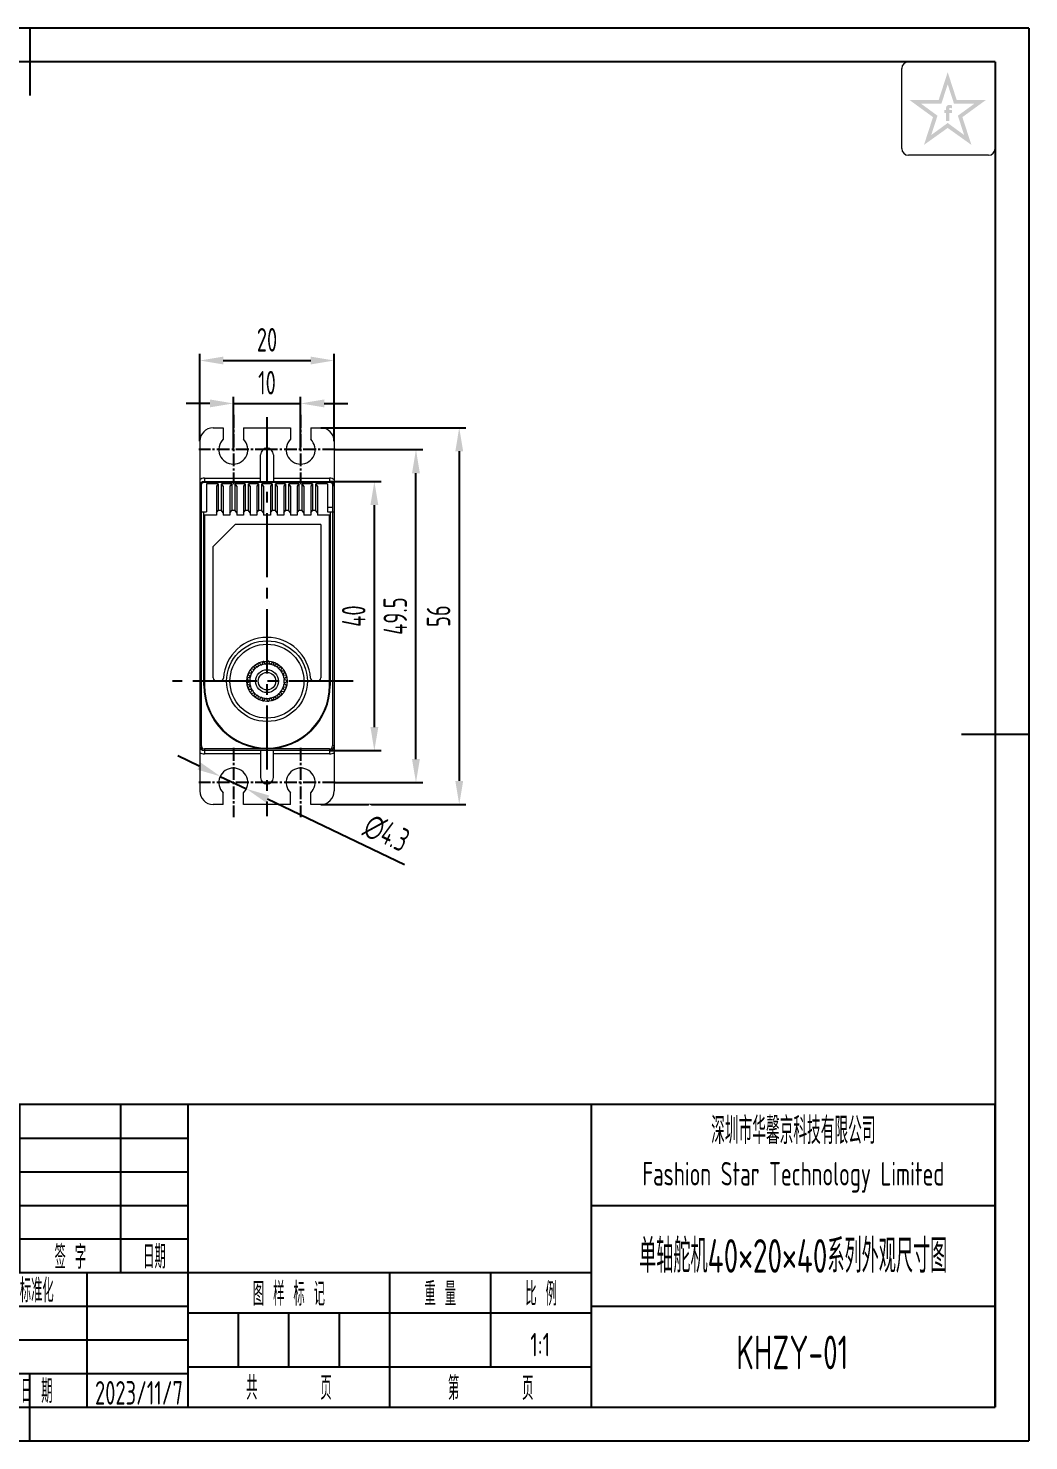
# Model space of a CAD drawing. Header units: inches. Extents: x -25 to 272, y -5 to 205.
# Drawn here: x 123.2 to 272, y -5 to 205 of the extents above; entities that cross this region are included whole.
import ezdxf
from ezdxf.enums import TextEntityAlignment as Align

# ---------------------------------------------------------------- set-up
doc = ezdxf.new("R2010")
doc.units = ezdxf.units.IN
doc.header["$MEASUREMENT"] = 0
doc.linetypes.add('CENTER2', pattern=[28.575, 19.05, -3.175, 3.175, -3.175])
for name, color, linetype in [('1轮廓实线层', 7, 'Continuous'), ('2细线层', 4, 'Continuous'), ('3中心线层', 1, 'CENTER2'), ('6文字层', 3, 'Continuous'), ('7标注层', 4, 'Continuous'), ('图框层', 7, 'Continuous')]:
    doc.layers.add(name, color=color, linetype=linetype)
doc.styles.add('PC_TEXTSTYLE', font='ISOCP.SHX', dxfattribs={"width": 0.707, "bigfont": 'GBCBIG.SHX'})
doc.styles.add('PC_TEXTSTYLE4', font='ISOCP.SHX', dxfattribs={"width": 0.707, "bigfont": 'GBCBIG.SHX'})
doc.dimstyles.new('GB_DIAMETER', dxfattribs={"dimtxt": 3.5, "dimasz": 3.5, "dimexe": 1, "dimexo": 0, "dimgap": 1.5, "dimtad": 1, "dimjust": 4, "dimdsep": 46, "dimtxsty": 'PC_TEXTSTYLE', "dimcen": 0, "dimclrd": 256, "dimclrt": 3, "dimadec": 0, "dimazin": 2, "dimtp": 0.1, "dimtm": 0.1, "dimtfac": 0.71, "dimtdec": 3, "dimtmove": 0, "dimatfit": 2, "dimfxl": 1, "dimtfill": 1, "dimarcsym": 0})
doc.dimstyles.new('GB_LINEAR', dxfattribs={"dimtxt": 3.5, "dimasz": 3.5, "dimexe": 1, "dimexo": 0, "dimgap": 1.5, "dimtad": 1, "dimdsep": 46, "dimtxsty": 'PC_TEXTSTYLE', "dimcen": 0, "dimclrd": 256, "dimclrt": 3, "dimadec": 0, "dimazin": 2, "dimtp": 0.1, "dimtm": 0.1, "dimtfac": 0.71, "dimtdec": 3, "dimtmove": 0, "dimatfit": 3, "dimfxl": 1, "dimtfill": 1, "dimarcsym": 0})

# ---------------------------------------------------------------- blocks, each defined once
blk = doc.blocks.new('*D1')
at = {"layer": '7标注层', "color": 0, "lineweight": -2}
for p, q in [((148.74, 143.6), (148.74, 156.6)), ((168.74, 143.6), (168.74, 156.6))]:
    blk.add_line(p, q, dxfattribs=at)
at = {"layer": '7标注层', "lineweight": -2}
blk.add_line((152.24, 155.6), (165.24, 155.6), dxfattribs=at)
at = {"layer": '7标注层'}
for points in [[(152.24, 156.18), (152.24, 155.02), (148.74, 155.6)], [(165.24, 155.02), (165.24, 156.18), (168.74, 155.6)]]:
    blk.add_solid(points, dxfattribs=at)
at = {"layer": 'Defpoints', "color": 0}
for p in [(168.74, 155.6), (148.74, 143.6), (168.74, 143.6)]:
    blk.add_point(p, dxfattribs=at)
at = {"layer": '7标注层', "color": 3, "insert": (158.74, 158.68), "char_height": 3.5, "attachment_point": 5, "style": 'PC_TEXTSTYLE', "bg_fill": 3, "box_fill_scale": 1.25, "bg_fill_color": 257, "bg_fill_transparency": 0}
blk.add_mtext('20', dxfattribs=at)
blk = doc.blocks.new('*D5')
at = {"layer": '7标注层', "lineweight": -2, "ltscale": 0.1}
for p, q in [((150.24, 149.22), (146.74, 149.22)), ((153.74, 149.22), (163.74, 149.22)), ((167.24, 149.22), (170.74, 149.22))]:
    blk.add_line(p, q, dxfattribs=at)
at = {"layer": '7标注层', "color": 0, "lineweight": -2, "ltscale": 0.1}
for p, q in [((153.74, 142.35), (153.74, 150.22)), ((163.74, 142.35), (163.74, 150.22))]:
    blk.add_line(p, q, dxfattribs=at)
at = {"layer": '7标注层'}
for points in [[(150.24, 148.64), (150.24, 149.81), (153.74, 149.22)], [(167.24, 149.81), (167.24, 148.64), (163.74, 149.22)]]:
    blk.add_solid(points, dxfattribs=at)
at = {"layer": 'Defpoints', "color": 0}
for p in [(163.74, 149.22), (153.74, 142.35), (163.74, 142.35)]:
    blk.add_point(p, dxfattribs=at)
at = {"layer": '7标注层', "color": 3, "insert": (158.74, 152.3), "char_height": 3.5, "attachment_point": 5, "style": 'PC_TEXTSTYLE', "bg_fill": 3, "box_fill_scale": 1.25, "bg_fill_color": 257, "bg_fill_transparency": 0}
blk.add_mtext('10', dxfattribs=at)
blk = doc.blocks.new('*D6')
at = {"layer": '7标注层', "color": 0, "lineweight": -2}
for p, q in [((168.04, 137.6), (175.7, 137.6)), ((168.04, 97.6), (175.7, 97.6))]:
    blk.add_line(p, q, dxfattribs=at)
at = {"layer": '7标注层', "lineweight": -2}
blk.add_line((174.7, 101.1), (174.7, 134.1), dxfattribs=at)
at = {"layer": '7标注层'}
for points in [[(175.29, 134.1), (174.12, 134.1), (174.7, 137.6)], [(174.12, 101.1), (175.29, 101.1), (174.7, 97.6)]]:
    blk.add_solid(points, dxfattribs=at)
at = {"layer": 'Defpoints', "color": 0}
for p in [(168.04, 137.6), (174.7, 137.6), (168.04, 97.6)]:
    blk.add_point(p, dxfattribs=at)
at = {"layer": '7标注层', "color": 3, "insert": (171.63, 117.6), "char_height": 3.5, "attachment_point": 5, "rotation": 90, "style": 'PC_TEXTSTYLE', "bg_fill": 3, "box_fill_scale": 1.25, "bg_fill_color": 257, "bg_fill_transparency": 0}
blk.add_mtext('40', dxfattribs=at)
blk = doc.blocks.new('*D7')
at = {"layer": '7标注层', "color": 0, "lineweight": -2}
for p, q in [((168.89, 142.35), (181.89, 142.35)), ((168.89, 92.85), (181.89, 92.85))]:
    blk.add_line(p, q, dxfattribs=at)
at = {"layer": '7标注层', "lineweight": -2}
blk.add_line((180.89, 96.35), (180.89, 138.85), dxfattribs=at)
at = {"layer": '7标注层'}
for points in [[(181.47, 138.85), (180.3, 138.85), (180.89, 142.35)], [(180.3, 96.35), (181.47, 96.35), (180.89, 92.85)]]:
    blk.add_solid(points, dxfattribs=at)
at = {"layer": 'Defpoints', "color": 0}
for p in [(168.89, 142.35), (180.89, 142.35), (168.89, 92.85)]:
    blk.add_point(p, dxfattribs=at)
at = {"layer": '7标注层', "color": 3, "insert": (177.81, 117.6), "char_height": 3.5, "attachment_point": 5, "rotation": 90, "style": 'PC_TEXTSTYLE', "bg_fill": 3, "box_fill_scale": 1.25, "bg_fill_color": 257, "bg_fill_transparency": 0}
blk.add_mtext('49.5', dxfattribs=at)
blk = doc.blocks.new('*D8')
at = {"layer": '7标注层', "color": 0, "lineweight": -2}
for p, q in [((166.74, 145.6), (188.32, 145.6)), ((166.74, 89.6), (188.32, 89.6))]:
    blk.add_line(p, q, dxfattribs=at)
at = {"layer": '7标注层', "lineweight": -2}
blk.add_line((187.32, 142.1), (187.32, 93.1), dxfattribs=at)
at = {"layer": '7标注层'}
for points in [[(187.91, 142.1), (186.74, 142.1), (187.32, 145.6)], [(186.74, 93.1), (187.91, 93.1), (187.32, 89.6)]]:
    blk.add_solid(points, dxfattribs=at)
at = {"layer": 'Defpoints', "color": 0}
for p in [(166.74, 145.6), (166.74, 89.6), (187.32, 89.6)]:
    blk.add_point(p, dxfattribs=at)
at = {"layer": '7标注层', "color": 3, "insert": (184.25, 117.6), "char_height": 3.5, "attachment_point": 5, "rotation": 90, "style": 'PC_TEXTSTYLE', "bg_fill": 3, "box_fill_scale": 1.25, "bg_fill_color": 257, "bg_fill_transparency": 0}
blk.add_mtext('56', dxfattribs=at)
blk = doc.blocks.new('*D9')
at = {"layer": '7标注层', "lineweight": -2}
for p, q in [((148.64, 95.3), (145.49, 96.81)), ((151.8, 93.78), (155.68, 91.92)), ((179.2, 80.62), (158.83, 90.41))]:
    blk.add_line(p, q, dxfattribs=at)
at = {"layer": '7标注层'}
for points in [[(148.39, 94.77), (148.9, 95.82), (151.8, 93.78)], [(159.08, 90.93), (158.58, 89.88), (155.68, 91.92)]]:
    blk.add_solid(points, dxfattribs=at)
at = {"layer": 'Defpoints', "color": 0}
for p in [(151.8, 93.78), (155.68, 91.92)]:
    blk.add_point(p, dxfattribs=at)
at = {"layer": '7标注层', "color": 3, "insert": (176.51, 85.33), "char_height": 3.5, "attachment_point": 5, "rotation": 334.3495, "style": 'PC_TEXTSTYLE', "bg_fill": 3, "box_fill_scale": 1.25, "bg_fill_color": 257, "bg_fill_transparency": 0}
blk.add_mtext('∅4.3', dxfattribs=at)
blk = doc.blocks.new('ZwmFrameMain_A4^_^无分区图框^_^landscape')
at = {"layer": '1轮廓实线层'}
for p, q in [((123.5, 205), (123.5, 195)), ((267, 200), (0, 200)), ((267, 200), (267, 0)), ((272, 100), (262, 100)), ((123.5, -5), (123.5, 5)), ((0, 0), (267, 0))]:
    blk.add_line(p, q, dxfattribs=at)
at = {"layer": '2细线层'}
for p, q in [((272, 205), (-25, 205)), ((272, 205), (272, -5)), ((-25, -5), (272, -5))]:
    blk.add_line(p, q, dxfattribs=at)
blk = doc.blocks.new('ZwmFrameMain_标题栏1')
at = {"layer": '1轮廓实线层'}
for p, q in [((-180, 0), (-180, 45)), ((0, 45), (-180, 45)), ((-172, 20), (-172, 45)), ((-165, 20), (-165, 45)), ((-145, 20), (-145, 45)), ((-130, 20), (-130, 45)), ((-120, 0), (-120, 45)), ((0, 0), (0, 45)), ((-60, 30), (0, 30)), ((-180, 20), (-60, 20)), ((-165, 0), (-165, 20)), ((-150, 0), (-150, 20)), ((-135, 0), (-135, 20)), ((-60, 15), (0, 15)), ((-180, 0), (0, 0))]:
    blk.add_line(p, q, dxfattribs=at)
at = {"layer": '1轮廓实线层', "color": 7}
for p, q in [((-60, 0), (-60, 45)), ((-180, 25), (-120, 25))]:
    blk.add_line(p, q, dxfattribs=at)
at = {"layer": '2细线层'}
for p, q in [((-180, 40), (-120, 40)), ((-180, 35), (-120, 35)), ((-180, 30), (-120, 30)), ((-90, 0), (-90, 20)), ((-75, 6), (-75, 20)), ((-180, 15), (-120, 15)), ((-120, 14), (-60, 14)), ((-112.5, 6), (-112.5, 14)), ((-105, 6), (-105, 14)), ((-97.5, 6), (-97.5, 14)), ((-180, 10), (-120, 10)), ((-180, 5), (-120, 5)), ((-120, 6), (-60, 6))]:
    blk.add_line(p, q, dxfattribs=at)
at = {"layer": '6文字层', "style": 'PC_TEXTSTYLE', "width": 0.667}
for s, p in [('标记', (-176, 22.5)), ('处数', (-168.5, 22.5)), (' 更改文件号 ', (-155, 22.5)), (' 签 字 ', (-137.5, 22.5)), (' 日期 ', (-125, 22.5)), (' 设 计 ', (-172.5, 17.51)), (' 标准化 ', (-142.5, 17.51)), (' 图 样 标 记 ', (-105, 17)), (' 重 量 ', (-82.5, 17)), (' 比 例 ', (-67.5, 17)), (' 审 核 ', (-172.5, 7.5)), (' 工 艺 ', (-172.5, 2.5)), (' 日 期 ', (-142.5, 2.5)), ('共       页', (-105, 3)), ('第       页', (-75, 3))]:
    blk.add_text(s, height=3.5, dxfattribs=at).set_placement(p, align=Align.MIDDLE)
at = {"layer": '6文字层', "style": 'PC_TEXTSTYLE', "flags": 8}
for tag, height, width, p, p2 in [('企业名称', 5, 3.445461, (-54.29, 34.82), (-5.27, 34.82)), ('产品名称或材料标记', 7, 1.034456, (-113.46, 28.64), (-66.42, 28.64)), ('图样名称', 5, 3.480264, (-54.79, 19.98), (-5.27, 19.98)), ('标准化', 3.5, 1.756036, (-133.83, 15.37), (-120.75, 15.37)), ('重量', 3.5, 2.448074, (-88.46, 7.54), (-76.55, 7.54)), ('比例', 3.5, 2.367734, (-73.35, 7.54), (-61.93, 7.54)), ('图样代号', 5, 3.489916, (-54.79, 5.63), (-5.52, 5.63)), ('审核', 3.5, 2.723972, (-163.99, 5.37), (-150.63, 5.37)), ('工艺', 3.5, 2.851598, (-164.21, 0.37), (-150.89, 0.37)), ('共几页', 3.5, 0.953151, (-108.58, 1.48), (-101.56, 1.48)), ('日期', 3.5, 2.733185, (-133.83, 0.37), (-120.75, 0.37))]:
    blk.add_attdef(tag, text='', height=height, dxfattribs=dict(at, width=width)).set_placement(p, p2, align=Align.FIT)
at = {"layer": '6文字层', "style": 'PC_TEXTSTYLE', "width": 9.901758, "flags": 8}
blk.add_attdef('设计', text='', height=3.5, rotation=359.5768, dxfattribs=at).set_placement((-164.23, 15.37), (-150.37, 15.27), align=Align.FIT)
at = {"layer": '6文字层', "color": 3, "style": 'PC_TEXTSTYLE', "width": 0.96618, "flags": 8}
blk.add_attdef('第几页', text='', height=3.5, dxfattribs=at).set_placement((-78.29, 1.5), (-71.16, 1.5), align=Align.FIT)
at = {"layer": '6文字层', "color": 0, "style": 'PC_TEXTSTYLE', "width": 0.715273, "flags": 8}
blk.add_attdef('图纸张数', text='', height=3.5, dxfattribs=at).set_placement((-2.66, -3.87), (4.46, -3.87), align=Align.FIT)

msp = doc.modelspace()

# ---------------------------------------------------------------- hatches: boundary and pattern name
at = {"layer": '6文字层', "lineweight": 5}
h = msp.add_hatch(color=2, dxfattribs=at)
edge = h.paths.add_edge_path(flags=0)
edge.add_line((260.172, 192.419), (260.567, 192.419))
edge.add_line((260.567, 192.419), (260.567, 192.845))
edge.add_line((260.567, 192.845), (260.176, 192.845))
edge.add_line((260.176, 192.845), (260.176, 193.053))
edge.add_spline(control_points=[(260.176, 193.053), (260.176, 193.078), (260.175, 193.174), (260.364, 193.144), (260.482, 193.127), (260.549, 193.11), (260.577, 193.102)], knot_values=[0, 0, 0, 0, 1.4943482, 5.8188355, 8.4876202, 10.3632598, 10.3632598, 10.3632598, 10.3632598], degree=3, periodic=0)
edge.add_line((260.577, 193.102), (260.577, 193.539))
edge.add_spline(control_points=[(260.577, 193.539), (260.505, 193.556), (260.332, 193.597), (260.084, 193.618), (259.855, 193.514), (259.739, 193.37), (259.72, 193.26), (259.714, 193.229)], knot_values=[0, 0, 0, 0, 4.9341397, 11.9452686, 16.0265909, 21.3569295, 23.4510995, 23.4510995, 23.4510995, 23.4510995], degree=3, periodic=0)
edge.add_line((259.714, 193.229), (259.714, 192.845))
edge.add_line((259.714, 192.845), (259.428, 192.845))
edge.add_line((259.428, 192.845), (259.428, 192.419))
edge.add_line((259.428, 192.419), (259.717, 192.419))
edge.add_line((259.717, 192.419), (259.717, 191.229))
edge.add_line((259.717, 191.229), (260.172, 191.229))
edge.add_line((260.172, 191.229), (260.172, 192.419))
h.paths.add_polyline_path([(265.628, 194.333), (261.288, 194.333), (259.948, 198.473), (258.608, 194.333), (254.268, 194.333), (257.762, 191.785), (256.422, 187.656), (259.948, 190.181), (263.474, 187.656), (262.134, 191.785)])
h.paths.add_polyline_path([(261.461, 191.997), (262.394, 189.124), (259.948, 190.914), (257.502, 189.124), (258.434, 191.997), (255.981, 193.786), (259.012, 193.786), (259.948, 196.673), (260.883, 193.786), (263.915, 193.786)], flags=16)

# ---------------------------------------------------------------- linework, layer by layer
at = {"color": 7, "lineweight": 0}
for p, q in [((157.788, 137.602), (157.788, 141.602)), ((159.688, 141.602), (159.688, 137.602)), ((148.988, 98.302), (148.988, 137.08)), ((149.438, 138.102), (149.438, 137.53)), ((149.438, 138.102), (157.788, 138.102)), ((149.438, 137.602), (168.038, 137.602)), ((149.438, 137.53), (168.038, 137.53)), ((149.738, 137.259), (149.738, 133.092)), ((151.488, 137.259), (149.738, 137.259)), ((151.488, 137.259), (151.238, 136.905)), ((151.238, 136.905), (151.238, 132.602)), ((151.488, 137.259), (151.488, 133.302)), ((151.988, 133.302), (151.988, 137.259)), ((152.238, 136.905), (151.988, 137.259)), ((153.488, 137.259), (151.988, 137.259)), ((152.238, 136.905), (152.238, 132.602)), ((153.488, 137.259), (153.238, 136.905)), ((153.238, 136.905), (153.238, 132.602)), ((153.488, 137.259), (153.488, 133.302)), ((153.988, 133.302), (153.988, 137.259)), ((154.238, 136.905), (153.988, 137.259)), ((155.488, 137.259), (153.988, 137.259)), ((154.238, 136.905), (154.238, 132.602)), ((155.488, 137.259), (155.238, 136.905)), ((155.238, 136.905), (155.238, 132.602)), ((155.488, 137.259), (155.488, 133.302)), ((155.988, 133.302), (155.988, 137.259)), ((156.238, 136.905), (155.988, 137.259)), ((157.488, 137.259), (155.988, 137.259)), ((156.238, 136.905), (156.238, 132.602)), ((157.488, 137.259), (157.238, 136.905)), ((157.238, 136.905), (157.238, 132.602)), ((157.488, 137.259), (157.488, 133.302)), ((157.988, 133.302), (157.988, 137.259)), ((158.238, 136.905), (157.988, 137.259)), ((159.488, 137.259), (157.988, 137.259)), ((158.238, 136.905), (158.238, 132.602)), ((159.488, 137.259), (159.238, 136.905)), ((159.238, 136.905), (159.238, 132.602)), ((159.488, 137.259), (159.488, 133.302)), ((159.688, 138.102), (168.038, 138.102)), ((159.988, 133.302), (159.988, 137.259)), ((160.238, 136.905), (159.988, 137.259)), ((161.488, 137.259), (159.988, 137.259)), ((160.238, 136.905), (160.238, 132.602)), ((161.488, 137.259), (161.238, 136.905)), ((161.238, 136.905), (161.238, 132.602)), ((161.488, 137.259), (161.488, 133.302)), ((161.988, 133.302), (161.988, 137.259)), ((162.238, 136.905), (161.988, 137.259)), ((163.488, 137.259), (161.988, 137.259)), ((162.238, 136.905), (162.238, 132.602)), ((163.488, 137.259), (163.238, 136.905)), ((163.238, 136.905), (163.238, 132.602)), ((163.488, 137.259), (163.488, 133.302)), ((163.988, 133.302), (163.988, 137.259)), ((164.238, 136.905), (163.988, 137.259)), ((165.488, 137.259), (163.988, 137.259)), ((164.238, 136.905), (164.238, 132.602)), ((165.488, 137.259), (165.238, 136.905)), ((165.238, 136.905), (165.238, 132.602)), ((165.488, 137.259), (165.488, 133.302)), ((165.988, 133.302), (165.988, 137.259)), ((166.238, 136.905), (165.988, 137.259)), ((167.738, 137.259), (165.988, 137.259)), ((166.238, 136.905), (166.238, 132.602)), ((167.738, 137.259), (167.738, 133.092)), ((168.038, 138.102), (168.038, 137.53)), ((168.488, 137.08), (168.488, 98.302)), ((148.738, 133.089), (148.988, 133.092)), ((148.988, 133.092), (149.738, 133.092)), ((149.338, 107.287), (149.338, 133.092)), ((149.438, 132.602), (149.438, 107.287)), ((151.238, 132.602), (149.438, 132.602)), ((151.238, 132.952), (151.488, 133.302)), ((151.988, 133.302), (151.488, 133.302)), ((152.238, 132.952), (151.988, 133.302)), ((153.238, 132.602), (152.238, 132.602)), ((153.238, 132.952), (153.488, 133.302)), ((153.988, 133.302), (153.488, 133.302)), ((154.238, 132.952), (153.988, 133.302)), ((155.238, 132.602), (154.238, 132.602)), ((155.238, 132.952), (155.488, 133.302)), ((155.988, 133.302), (155.488, 133.302)), ((156.238, 132.952), (155.988, 133.302)), ((157.238, 132.602), (156.238, 132.602)), ((157.238, 132.952), (157.488, 133.302)), ((157.988, 133.302), (157.488, 133.302)), ((158.238, 132.952), (157.988, 133.302)), ((159.238, 132.602), (158.238, 132.602)), ((159.238, 132.952), (159.488, 133.302)), ((159.988, 133.302), (159.488, 133.302)), ((160.238, 132.952), (159.988, 133.302)), ((161.238, 132.602), (160.238, 132.602)), ((161.238, 132.952), (161.488, 133.302)), ((161.988, 133.302), (161.488, 133.302)), ((162.238, 132.952), (161.988, 133.302)), ((163.238, 132.602), (162.238, 132.602)), ((163.238, 132.952), (163.488, 133.302)), ((163.988, 133.302), (163.488, 133.302)), ((164.238, 132.952), (163.988, 133.302)), ((165.238, 132.602), (164.238, 132.602)), ((165.238, 132.952), (165.488, 133.302)), ((165.988, 133.302), (165.488, 133.302)), ((166.238, 132.952), (165.988, 133.302)), ((168.038, 132.602), (166.238, 132.602)), ((167.738, 133.799), (168.488, 133.799)), ((167.738, 133.092), (168.738, 133.092)), ((168.038, 107.287), (168.038, 132.602)), ((168.138, 133.092), (168.138, 107.287)), ((150.738, 127.95), (153.985, 131.197)), ((166.738, 131.197), (153.985, 131.197)), ((166.738, 131.197), (166.738, 108.427)), ((150.738, 108.427), (150.738, 127.95)), ((156.282, 109.597), (156.502, 109.235)), ((156.802, 109.649), (156.39, 109.746)), ((156.775, 110.155), (156.897, 109.75)), ((157.292, 110.076), (156.916, 110.272)), ((157.391, 110.574), (157.409, 110.151)), ((157.872, 110.368), (157.557, 110.652)), ((158.092, 110.825), (158.003, 110.411)), ((158.506, 110.507), (158.272, 110.86)), ((158.833, 110.895), (158.644, 110.516)), ((159.155, 110.484), (159.016, 110.884)), ((159.568, 110.778), (159.291, 110.458)), ((159.778, 110.3), (159.743, 110.722)), ((160.251, 110.482), (159.903, 110.241)), ((160.335, 109.966), (160.406, 110.384)), ((160.839, 110.026), (160.442, 109.878)), ((160.793, 109.505), (160.965, 109.892)), ((161.295, 109.437), (160.874, 109.393)), ((161.121, 108.944), (161.384, 109.276)), ((149.338, 107.287), (149.438, 107.287)), ((151.238, 107.927), (151.756, 107.927)), ((155.781, 108.208), (156.148, 107.996)), ((156.148, 107.857), (155.781, 107.646)), ((156.212, 108.504), (155.804, 108.39)), ((155.804, 107.463), (156.212, 107.35)), ((155.944, 108.934), (156.247, 108.638)), ((156.247, 107.215), (155.944, 106.919)), ((156.435, 109.114), (156.012, 109.105)), ((161.59, 108.754), (161.172, 108.816)), ((161.299, 108.32), (161.636, 108.576)), ((161.636, 107.277), (161.299, 107.533)), ((161.707, 108.018), (161.316, 108.183)), ((161.316, 107.671), (161.707, 107.835)), ((165.72, 107.927), (166.238, 107.927)), ((168.138, 107.287), (168.038, 107.287)), ((156.012, 106.748), (156.435, 106.74)), ((156.502, 106.618), (156.282, 106.256)), ((156.39, 106.107), (156.802, 106.204)), ((156.897, 106.103), (156.775, 105.698)), ((156.916, 105.581), (157.292, 105.777)), ((157.409, 105.703), (157.391, 105.28)), ((157.557, 105.201), (157.872, 105.485)), ((158.003, 105.442), (158.092, 105.028)), ((158.272, 104.993), (158.506, 105.346)), ((158.644, 105.337), (158.833, 104.958)), ((159.016, 104.97), (159.155, 105.37)), ((159.291, 105.395), (159.568, 105.075)), ((159.743, 105.132), (159.778, 105.554)), ((159.903, 105.613), (160.251, 105.371)), ((160.406, 105.469), (160.335, 105.887)), ((160.442, 105.975), (160.839, 105.828)), ((160.965, 105.961), (160.793, 106.348)), ((160.874, 106.46), (161.295, 106.416)), ((161.384, 106.577), (161.121, 106.909)), ((161.172, 107.038), (161.59, 107.099)), ((148.738, 98.302), (148.988, 98.302)), ((168.038, 97.852), (149.438, 97.852)), ((149.438, 97.852), (149.438, 97.102)), ((168.038, 97.602), (149.438, 97.602)), ((157.788, 97.102), (149.438, 97.102)), ((157.788, 97.602), (157.788, 93.602)), ((159.688, 93.602), (159.688, 97.602)), ((168.038, 97.102), (159.688, 97.102)), ((168.038, 97.852), (168.038, 97.102)), ((168.738, 98.302), (168.488, 98.302)), ((152.238, 89.602), (152.238, 91.311)), ((155.238, 89.602), (155.238, 91.311)), ((162.238, 89.602), (162.238, 91.311)), ((165.238, 89.602), (165.238, 91.311)), ((152.238, 89.602), (150.738, 89.602)), ((162.238, 89.602), (155.238, 89.602)), ((166.738, 89.602), (165.238, 89.602))]:
    msp.add_line(p, q, dxfattribs=at)
for radius in [6, 5.5, 3, 1.7, 1.3]:
    msp.add_circle((158.738, 107.927), radius, dxfattribs=at)
for centre, radius, start, end in [((149.438, 136.902), 1.2, 90, 125.68533), ((149.438, 136.902), 0.7, 90, 180), ((168.038, 136.902), 1.2, 54.31467, 90), ((168.038, 136.902), 0.7, 0, 90), ((158.738, 107.927), 6.5, 4.09605, 175.90395), ((158.738, 107.927), 2.97, 142.22872, 145.77128), ((156.433, 109.194), 0.08, 271.2, 31.2), ((158.738, 107.927), 2.57, 137.96618, 150.0417), ((158.738, 107.927), 2.97, 127.82872, 131.37128), ((156.821, 109.727), 0.08, 256.8, 16.8), ((158.738, 107.927), 2.57, 123.56618, 135.63382), ((157.329, 110.147), 0.08, 242.4, 2.4), ((158.738, 107.927), 2.97, 113.42872, 116.97128), ((158.738, 107.927), 2.57, 109.16618, 121.23382), ((157.925, 110.428), 0.08, 228, 348), ((158.738, 107.927), 2.57, 94.76618, 106.83382), ((158.738, 107.927), 2.97, 99.02872, 102.57128), ((158.573, 110.551), 0.08, 213.6, 333.6), ((158.738, 107.927), 2.57, 80.36783, 92.43382), ((158.738, 107.927), 2.97, 84.62872, 88.17128), ((159.231, 110.51), 0.08, 199.2, 319.2), ((158.738, 107.927), 2.57, 65.96618, 78.03382), ((158.738, 107.927), 2.97, 70.22872, 73.77128), ((159.858, 110.306), 0.08, 184.8, 304.8), ((158.738, 107.927), 2.57, 51.56618, 63.63382), ((158.738, 107.927), 2.97, 55.82872, 59.37128), ((160.414, 109.953), 0.08, 170.4, 290.4), ((158.738, 107.927), 2.57, 37.16618, 49.21484), ((160.866, 109.473), 0.08, 156, 276), ((158.738, 107.927), 2.97, 41.42872, 44.97128), ((158.738, 107.927), 2.57, 22.76618, 34.83382), ((158.738, 107.927), 2.97, 27.02872, 30.57128), ((158.738, 107.287), 9.4, 180, 0), ((158.738, 107.287), 9.3, 180, 0), ((151.238, 108.427), 0.5, 180, 270), ((151.756, 108.427), 0.5, 270, 355.90395), ((158.738, 107.927), 2.97, 171.02872, 174.57128), ((158.738, 107.927), 2.97, 185.42872, 188.97128), ((158.738, 107.927), 2.97, 156.62872, 160.17128), ((156.108, 107.927), 0.08, 300, 60), ((158.738, 107.927), 2.57, 166.76618, 178.83382), ((158.738, 107.927), 2.57, 181.16618, 193.23382), ((156.191, 108.581), 0.08, 285.6, 45.6), ((156.191, 107.273), 0.08, 314.4, 74.4), ((158.738, 107.927), 2.57, 152.36618, 164.43382), ((158.738, 107.927), 2.57, 195.56618, 207.63382), ((161.183, 108.895), 0.08, 141.6, 261.6), ((158.738, 107.927), 2.57, 8.36618, 20.43382), ((158.738, 107.927), 2.57, 339.56618, 351.63382), ((161.347, 108.256), 0.08, 127.2, 247.2), ((161.347, 107.597), 0.08, 112.8, 232.8), ((158.738, 107.927), 2.57, 353.96618, 6.03382), ((158.738, 107.927), 2.97, 12.62872, 16.17128), ((158.738, 107.927), 2.97, 343.82872, 347.37128), ((158.738, 107.927), 2.97, 358.22872, 1.77128), ((165.72, 108.427), 0.5, 184.09605, 270), ((166.238, 108.427), 0.5, 270, 0), ((158.738, 107.927), 2.97, 199.82872, 203.37128), ((158.738, 107.927), 2.97, 214.22872, 217.77128), ((156.433, 106.66), 0.08, 328.8, 88.8), ((158.738, 107.927), 2.57, 209.9583, 222.03382), ((158.738, 107.927), 2.97, 228.62872, 232.17128), ((156.821, 106.126), 0.08, 343.2, 103.2), ((158.738, 107.927), 2.57, 224.36618, 236.43382), ((157.329, 105.706), 0.08, 357.6, 117.6), ((158.738, 107.927), 2.97, 243.02872, 246.57128), ((158.738, 107.927), 2.57, 238.76618, 250.83382), ((157.925, 105.425), 0.08, 12, 132), ((158.738, 107.927), 2.57, 253.16618, 265.23382), ((158.738, 107.927), 2.97, 257.42872, 260.97128), ((158.573, 105.302), 0.08, 26.4, 146.4), ((158.738, 107.927), 2.57, 267.56618, 279.63217), ((159.231, 105.343), 0.08, 40.8, 160.8), ((158.738, 107.927), 2.57, 281.96618, 294.03382), ((158.738, 107.927), 2.97, 286.22872, 289.77128), ((159.858, 105.547), 0.08, 55.2, 175.2), ((158.738, 107.927), 2.57, 296.36618, 308.43382), ((158.738, 107.927), 2.97, 300.62872, 304.17128), ((160.414, 105.9), 0.08, 69.6, 189.6), ((158.738, 107.927), 2.57, 310.78516, 322.83382), ((160.866, 106.381), 0.08, 84, 204), ((158.738, 107.927), 2.97, 315.02872, 318.57128), ((158.738, 107.927), 2.57, 325.16618, 337.23382), ((161.183, 106.958), 0.08, 98.4, 218.4), ((158.738, 107.927), 2.97, 329.42872, 332.97128), ((158.738, 107.927), 2.97, 271.82872, 275.37128), ((149.438, 98.302), 0.7, 180, 270), ((149.438, 98.302), 1.2, 234.31467, 270), ((149.438, 98.302), 0.45, 180, 270), ((168.038, 98.302), 0.45, 270, 0), ((168.038, 98.302), 0.7, 270, 0), ((168.038, 98.302), 1.2, 270, 305.68533), ((153.738, 92.852), 2.15, 314.24072, 225.75928), ((163.738, 92.852), 2.15, 314.24072, 225.75928), ((158.788, 93.602), 1, 180, 267.13394), ((158.688, 93.602), 1, 272.86606, 0), ((150.738, 91.602), 2, 180, 270), ((166.738, 91.602), 2, 270, 0)]:
    msp.add_arc(centre, radius, start, end, dxfattribs=at)
for points, start_tangent, end_tangent in [([(148.988, 137.08), (149.006, 137.207), (149.058, 137.322), (149.137, 137.415), (149.233, 137.481), (149.335, 137.518), (149.438, 137.53)], (0.0005555, 0.9999998), (0.9999984, -0.001807)), ([(168.038, 137.53), (168.141, 137.518), (168.243, 137.481), (168.339, 137.415), (168.418, 137.322), (168.47, 137.207), (168.488, 137.08)], (0.9999974, 0.0022897), (0.0000909, -1))]:
    msp.add_spline(points, degree=3, dxfattribs=dict(at, start_tangent=start_tangent, end_tangent=end_tangent))
at = {"layer": '3中心线层', "ltscale": 0.5}
msp.add_line((171.529, 107.927), (144.708, 107.927), dxfattribs=at)
at = {"layer": '3中心线层', "ltscale": 0.1}
for p, q in [((153.738, 98.002), (153.738, 87.702)), ((163.738, 98.002), (163.738, 87.702)), ((158.888, 92.852), (148.588, 92.852)), ((168.888, 92.852), (158.588, 92.852))]:
    msp.add_line(p, q, dxfattribs=at)
at = {"layer": '6文字层', "color": 212, "lineweight": 5}
for p, q in [((254.107, 200), (267, 200)), ((267, 200), (267, 187.117)), ((253.11, 187.117), (253.11, 199.003)), ((266.003, 186.12), (254.107, 186.12))]:
    msp.add_line(p, q, dxfattribs=at)
for centre, start, end in [((254.107, 199.003), 90, 180), ((254.107, 187.117), 180, 270), ((266.003, 187.117), 270, 0)]:
    msp.add_arc(centre, 0.997, start, end, dxfattribs=at)

# ---------------------------------------------------------------- block references
at = {"layer": '图框层'}
ref = msp.add_blockref('ZwmFrameMain_标题栏1', (267, 0), dxfattribs=at)
ref.add_attrib('设计', 'Kerry', (102.771, 15.372), dxfattribs={"layer": '6文字层', "height": 3.5, "rotation": 359.57685, "style": 'PC_TEXTSTYLE', "width": 0.707})
ref.add_attrib('日期', '2023/11/7', dxfattribs={"layer": '6文字层', "height": 3.5, "style": 'PC_TEXTSTYLE', "width": 0.650093}).set_placement((133.165, 0.371), (146.248, 0.371), align=Align.FIT)
ref.add_attrib('图样名称', '单轴舵机40×20×40系列外观尺寸图', dxfattribs={"layer": '6文字层', "height": 5, "style": 'PC_TEXTSTYLE', "width": 0.707}).set_placement((236.973, 19.978), align=Align.CENTER)
ref.add_attrib('图样代号', 'KHZY-01', dxfattribs={"layer": '6文字层', "height": 5, "style": 'PC_TEXTSTYLE', "width": 0.707}).set_placement((236.85, 5.63), align=Align.CENTER)
ref.add_attrib('比例', '1:1', dxfattribs={"layer": '6文字层', "height": 3.5, "style": 'PC_TEXTSTYLE', "width": 0.707}).set_placement((199.359, 7.542), align=Align.CENTER)

# ---------------------------------------------------------------- texts
at = {"layer": '6文字层', "insert": (237, 37.5), "char_height": 3.5, "width": 60, "attachment_point": 5, "style": 'PC_TEXTSTYLE4'}
msp.add_mtext('{\\H1.142857x;深圳市华馨京科技有限公司}\\P\\pxsm1,qc;Fashion Star Technology Limited', dxfattribs=at)

# ---------------------------------------------------------------- dimensions: what is measured, and where the dimension line sits
at = {"layer": '7标注层'}
dim = msp.add_linear_dim(base=(168.738, 155.602), p1=(148.738, 143.602), p2=(168.738, 143.602), dimstyle='GB_LINEAR', override={"dimscale": 1, "dimgap": 1.5, "dimtad": 1, "dimjust": 0, "dimdec": 2, "dimlfac": 1, "dimse1": 0, "dimse2": 0, "dimsd1": 0, "dimsd2": 0, "dimclrd": 256, "dimclre": 0, "dimtofl": 1, "dimtvp": 0.1}, dxfattribs=at)
dim.commit()
dim.dimension.update_dxf_attribs({"geometry": '*D1', "text_midpoint": (158.738, 158.678)})

# ---------------------------------------------------------------- next in the draw order: linework, layer by layer
at = {"color": 7, "lineweight": 0}
for p, q in [((150.738, 145.602), (152.238, 145.602)), ((152.238, 145.602), (152.238, 143.892)), ((155.238, 145.602), (155.238, 143.892)), ((155.238, 145.602), (162.238, 145.602)), ((162.238, 145.602), (162.238, 143.892)), ((165.238, 145.602), (165.238, 143.892)), ((165.238, 145.602), (166.738, 145.602)), ((148.738, 143.602), (148.738, 91.602)), ((168.738, 143.602), (168.738, 91.602))]:
    msp.add_line(p, q, dxfattribs=at)
for centre, radius, start, end in [((150.738, 143.602), 2, 90, 180), ((166.738, 143.602), 2, 0, 90), ((153.738, 142.352), 2.15, 134.24072, 45.75928), ((163.738, 142.352), 2.15, 134.24072, 45.75928), ((158.788, 141.602), 1, 92.86606, 180), ((158.688, 141.602), 1, 0, 87.13394)]:
    msp.add_arc(centre, radius, start, end, dxfattribs=at)
at = {"layer": '3中心线层', "ltscale": 0.5}
msp.add_line((158.738, 147.191), (158.738, 87.837), dxfattribs=at)

# ---------------------------------------------------------------- next in the draw order: dimensions: what is measured, and where the dimension line sits
at = {"layer": '7标注层', "ltscale": 0.1}
dim = msp.add_linear_dim(base=(163.738, 149.224), p1=(153.738, 142.352), p2=(163.738, 142.352), dimstyle='GB_LINEAR', override={"dimscale": 1, "dimgap": 1.5, "dimtad": 1, "dimjust": 0, "dimdec": 2, "dimlfac": 1, "dimse1": 0, "dimse2": 0, "dimsd1": 0, "dimsd2": 0, "dimclrd": 256, "dimclre": 0, "dimtofl": 1, "dimtvp": 0.1}, dxfattribs=at)
dim.commit()
dim.dimension.update_dxf_attribs({"geometry": '*D5', "text_midpoint": (158.738, 152.3)})
at = {"layer": '7标注层'}
dim = msp.add_linear_dim(base=(174.703, 137.602), p1=(168.038, 97.602), p2=(168.038, 137.602), angle=90, dimstyle='GB_LINEAR', override={"dimscale": 1, "dimgap": 1.5, "dimtad": 1, "dimjust": 0, "dimdec": 2, "dimlfac": 1, "dimse1": 0, "dimse2": 0, "dimsd1": 0, "dimsd2": 0, "dimclrd": 256, "dimclre": 0, "dimtofl": 1, "dimtvp": 0.1}, dxfattribs=at)
dim.commit()
dim.dimension.update_dxf_attribs({"geometry": '*D6', "text_midpoint": (171.626, 117.602)})

# ---------------------------------------------------------------- next in the draw order: linework, layer by layer
at = {"layer": '3中心线层', "ltscale": 0.1}
for p, q in [((153.738, 147.502), (153.738, 137.202)), ((163.738, 147.502), (163.738, 137.202)), ((158.888, 142.352), (148.588, 142.352)), ((168.888, 142.352), (158.588, 142.352))]:
    msp.add_line(p, q, dxfattribs=at)

# ---------------------------------------------------------------- next in the draw order: dimensions: what is measured, and where the dimension line sits
at = {"layer": '7标注层'}
dim = msp.add_linear_dim(base=(180.888, 142.352), p1=(168.888, 92.852), p2=(168.888, 142.352), angle=90, dimstyle='GB_LINEAR', override={"dimscale": 1, "dimgap": 1.5, "dimtad": 1, "dimjust": 0, "dimdec": 2, "dimlfac": 1, "dimse1": 0, "dimse2": 0, "dimsd1": 0, "dimsd2": 0, "dimclrd": 256, "dimclre": 0, "dimtofl": 1, "dimtvp": 0.1}, dxfattribs=at)
dim.commit()
dim.dimension.update_dxf_attribs({"geometry": '*D7', "text_midpoint": (177.812, 117.602)})

# ---------------------------------------------------------------- next in the draw order: dimensions: what is measured, and where the dimension line sits
dim = msp.add_linear_dim(base=(187.322, 89.602), p1=(166.738, 145.602), p2=(166.738, 89.602), angle=90, dimstyle='GB_LINEAR', override={"dimscale": 1, "dimgap": 1.5, "dimtad": 1, "dimjust": 0, "dimdec": 2, "dimlfac": 1, "dimse1": 0, "dimse2": 0, "dimsd1": 0, "dimsd2": 0, "dimclrd": 256, "dimclre": 0, "dimtofl": 1, "dimtvp": 0.1}, dxfattribs=at)
dim.commit()
dim.dimension.update_dxf_attribs({"geometry": '*D8', "text_midpoint": (184.247, 117.602)})

# ---------------------------------------------------------------- next in the draw order: dimensions: what is measured, and where the dimension line sits
dim = msp.add_diameter_dim_2p(p1=(151.8, 93.782), p2=(155.676, 91.921), dimstyle='GB_DIAMETER', override={"dimscale": 1, "dimgap": 1.5, "dimtad": 1, "dimjust": 4, "dimtih": 0, "dimtoh": 0, "dimdec": 2, "dimlfac": 1, "dimse1": 0, "dimse2": 0, "dimsd1": 0, "dimsd2": 0, "dimtix": 0, "dimtofl": 1, "dimatfit": 0, "dimtvp": 0.1}, dxfattribs=at)
dim.commit()
dim.dimension.update_dxf_attribs({"geometry": '*D9', "text_midpoint": (175.174, 82.558), "dimtype": 163})

# ---------------------------------------------------------------- next in the draw order: block references
at = {"layer": '图框层'}
msp.add_blockref('ZwmFrameMain_A4^_^无分区图框^_^landscape', (0, 0), dxfattribs=at)

doc.saveas('drawing.dxf')
